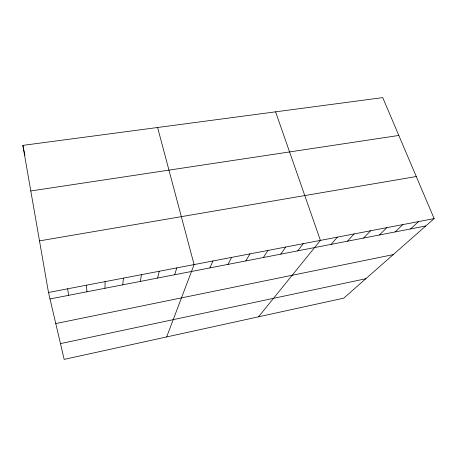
<?xml version="1.0" encoding="UTF-8"?>
<svg xmlns="http://www.w3.org/2000/svg" width="457" height="457" viewBox="0 0 457 457"><rect width="100%" height="100%" fill="white"/><g stroke="black" fill="none" stroke-linecap="round" stroke-linejoin="round"><path stroke-width="0.69" d="M104.961 288.281L105.11 281.626M122.756 284.825L123.43 278.119M140.305 281.421L141.481 274.663M157.602 278.062L159.27 271.252M174.66 274.748L176.813 267.893M166.662 336.935L194.099 264.586L157.596 127.497M209.872 267.911L212.991 260.964M227.986 264.392L231.59 257.405M245.826 260.93L249.899 253.898M263.398 257.514L267.928 250.442M280.718 254.155L285.688 247.043M297.775 250.842L303.18 243.69M258.542 316.815L320.408 240.388L275.594 111.834M331.159 244.358L337.38 237.137M347.491 241.187L354.101 233.938M363.589 238.057L370.581 230.779M379.464 234.978L386.816 227.672M395.111 231.939L402.823 224.604M410.54 228.94L418.601 221.582M434.15 218.606L343.755 298.147L64.163 359.385L48.493 292.474L22.85 145.383L382.743 97.615L434.15 218.606L48.493 292.474M60.467 343.613L365.84 278.719M55.771 323.562L393.209 254.635M50.013 298.952L425.758 225.987M39.496 240.879L416.276 176.533M30.796 190.963L398.818 135.455M22.85 145.383L24.929 155.266M67.647 288.801L68.596 295.342M86.516 285.191L86.91 291.789"/></g></svg>
